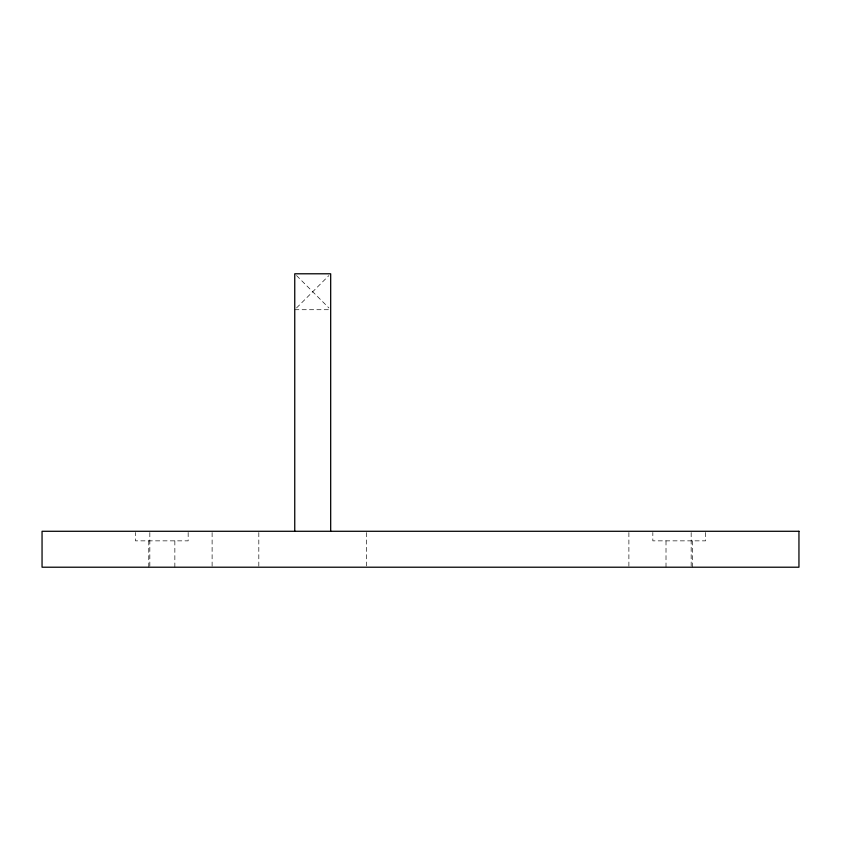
<?xml version="1.0" encoding="UTF-8"?>
<svg xmlns="http://www.w3.org/2000/svg" width="841" height="841" viewBox="0 0 841 841"><rect width="100%" height="100%" fill="white"/><g stroke="black" fill="none" stroke-linecap="round" stroke-linejoin="round"><path stroke-width="0.63" stroke-dasharray="4.21 3.15" d="M296.547 307.922L328.884 275.585M294.749 309.719L329.399 309.719M296.547 275.585L328.884 307.922M705.536 532.479L705.536 540.858L652.837 540.858L652.837 532.479M692.364 540.858L692.364 567.212M691.165 532.563L691.165 567.212M666.009 540.858L666.009 567.212M628.889 532.563L628.889 567.212M366.602 532.563L366.602 565.93M258.818 532.563L258.818 567.212M212.111 532.563L212.111 567.212M188.163 532.479L188.163 540.858L135.464 540.858L135.464 532.479M174.854 540.858L174.854 567.212M149.835 532.563L149.835 567.212M148.773 540.858L148.773 567.212"/><path stroke-width="1.26" d="M330.681 531.281L330.681 273.788L294.749 273.788L294.749 531.281M798.95 531.281L42.05 531.281L42.05 567.212L798.95 567.212L798.95 531.281"/></g></svg>
